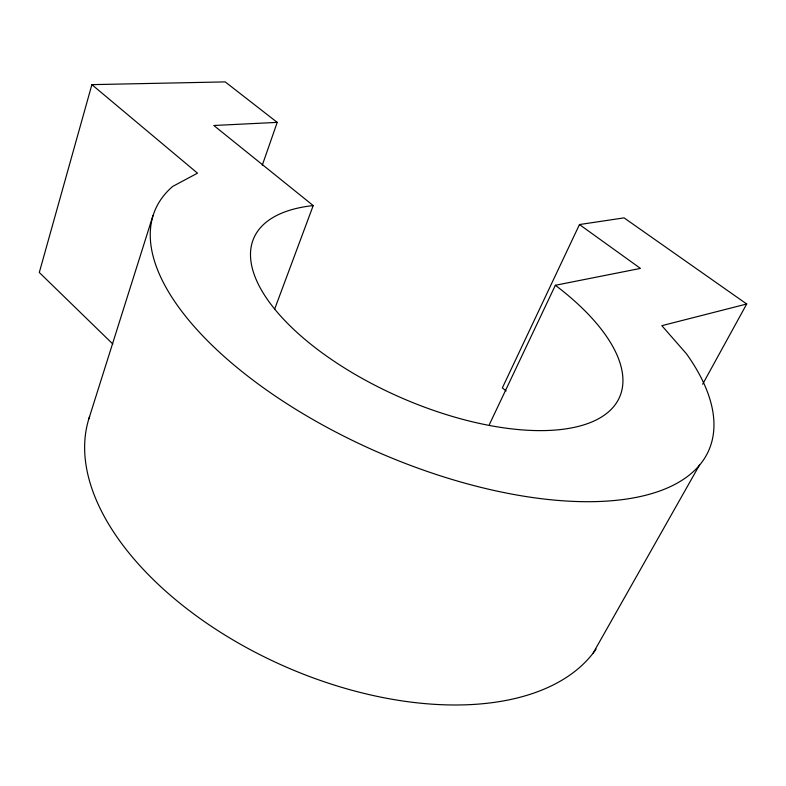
<?xml version="1.0" encoding="UTF-8"?>
<svg xmlns="http://www.w3.org/2000/svg" width="786" height="786" viewBox="0 0 786 786"><rect width="100%" height="100%" fill="white"/><g stroke="black" fill="none" stroke-linecap="round" stroke-linejoin="round"><path stroke-width="1.18" d="M262.308 165.148L277.222 122.38L225.199 81.901L91.883 84.642L39.3 272.487L112.84 344.042M88.867 418.791L152.946 215.678M274.697 308.986L313.211 205.578L213.821 125.495L277.222 122.38M702.635 384.256L746.7 304.005L624.064 217.869L579.469 224.55L502.352 387.891L506.096 390.966M489.413 424.45L555.358 285.279L640.443 268.409L579.469 224.55M593.145 653.107L699.579 464.899M746.7 304.005L661.841 325.669L686.443 353.769A301.775 133.797 23.5 0 1 437.861 475.009A301.775 133.797 23.5 0 1 172.724 186.41L197.502 173.175L91.883 84.642M596.073 649.118A279.62 158.114 23.7 0 1 276.977 662.932A279.62 158.114 23.7 0 1 89.633 416.442M555.358 285.279A199.457 87.668 23.5 0 1 573.996 427.407A199.457 87.668 23.5 0 1 303.877 338.501A199.457 87.668 23.5 0 1 313.211 205.578"/></g></svg>
